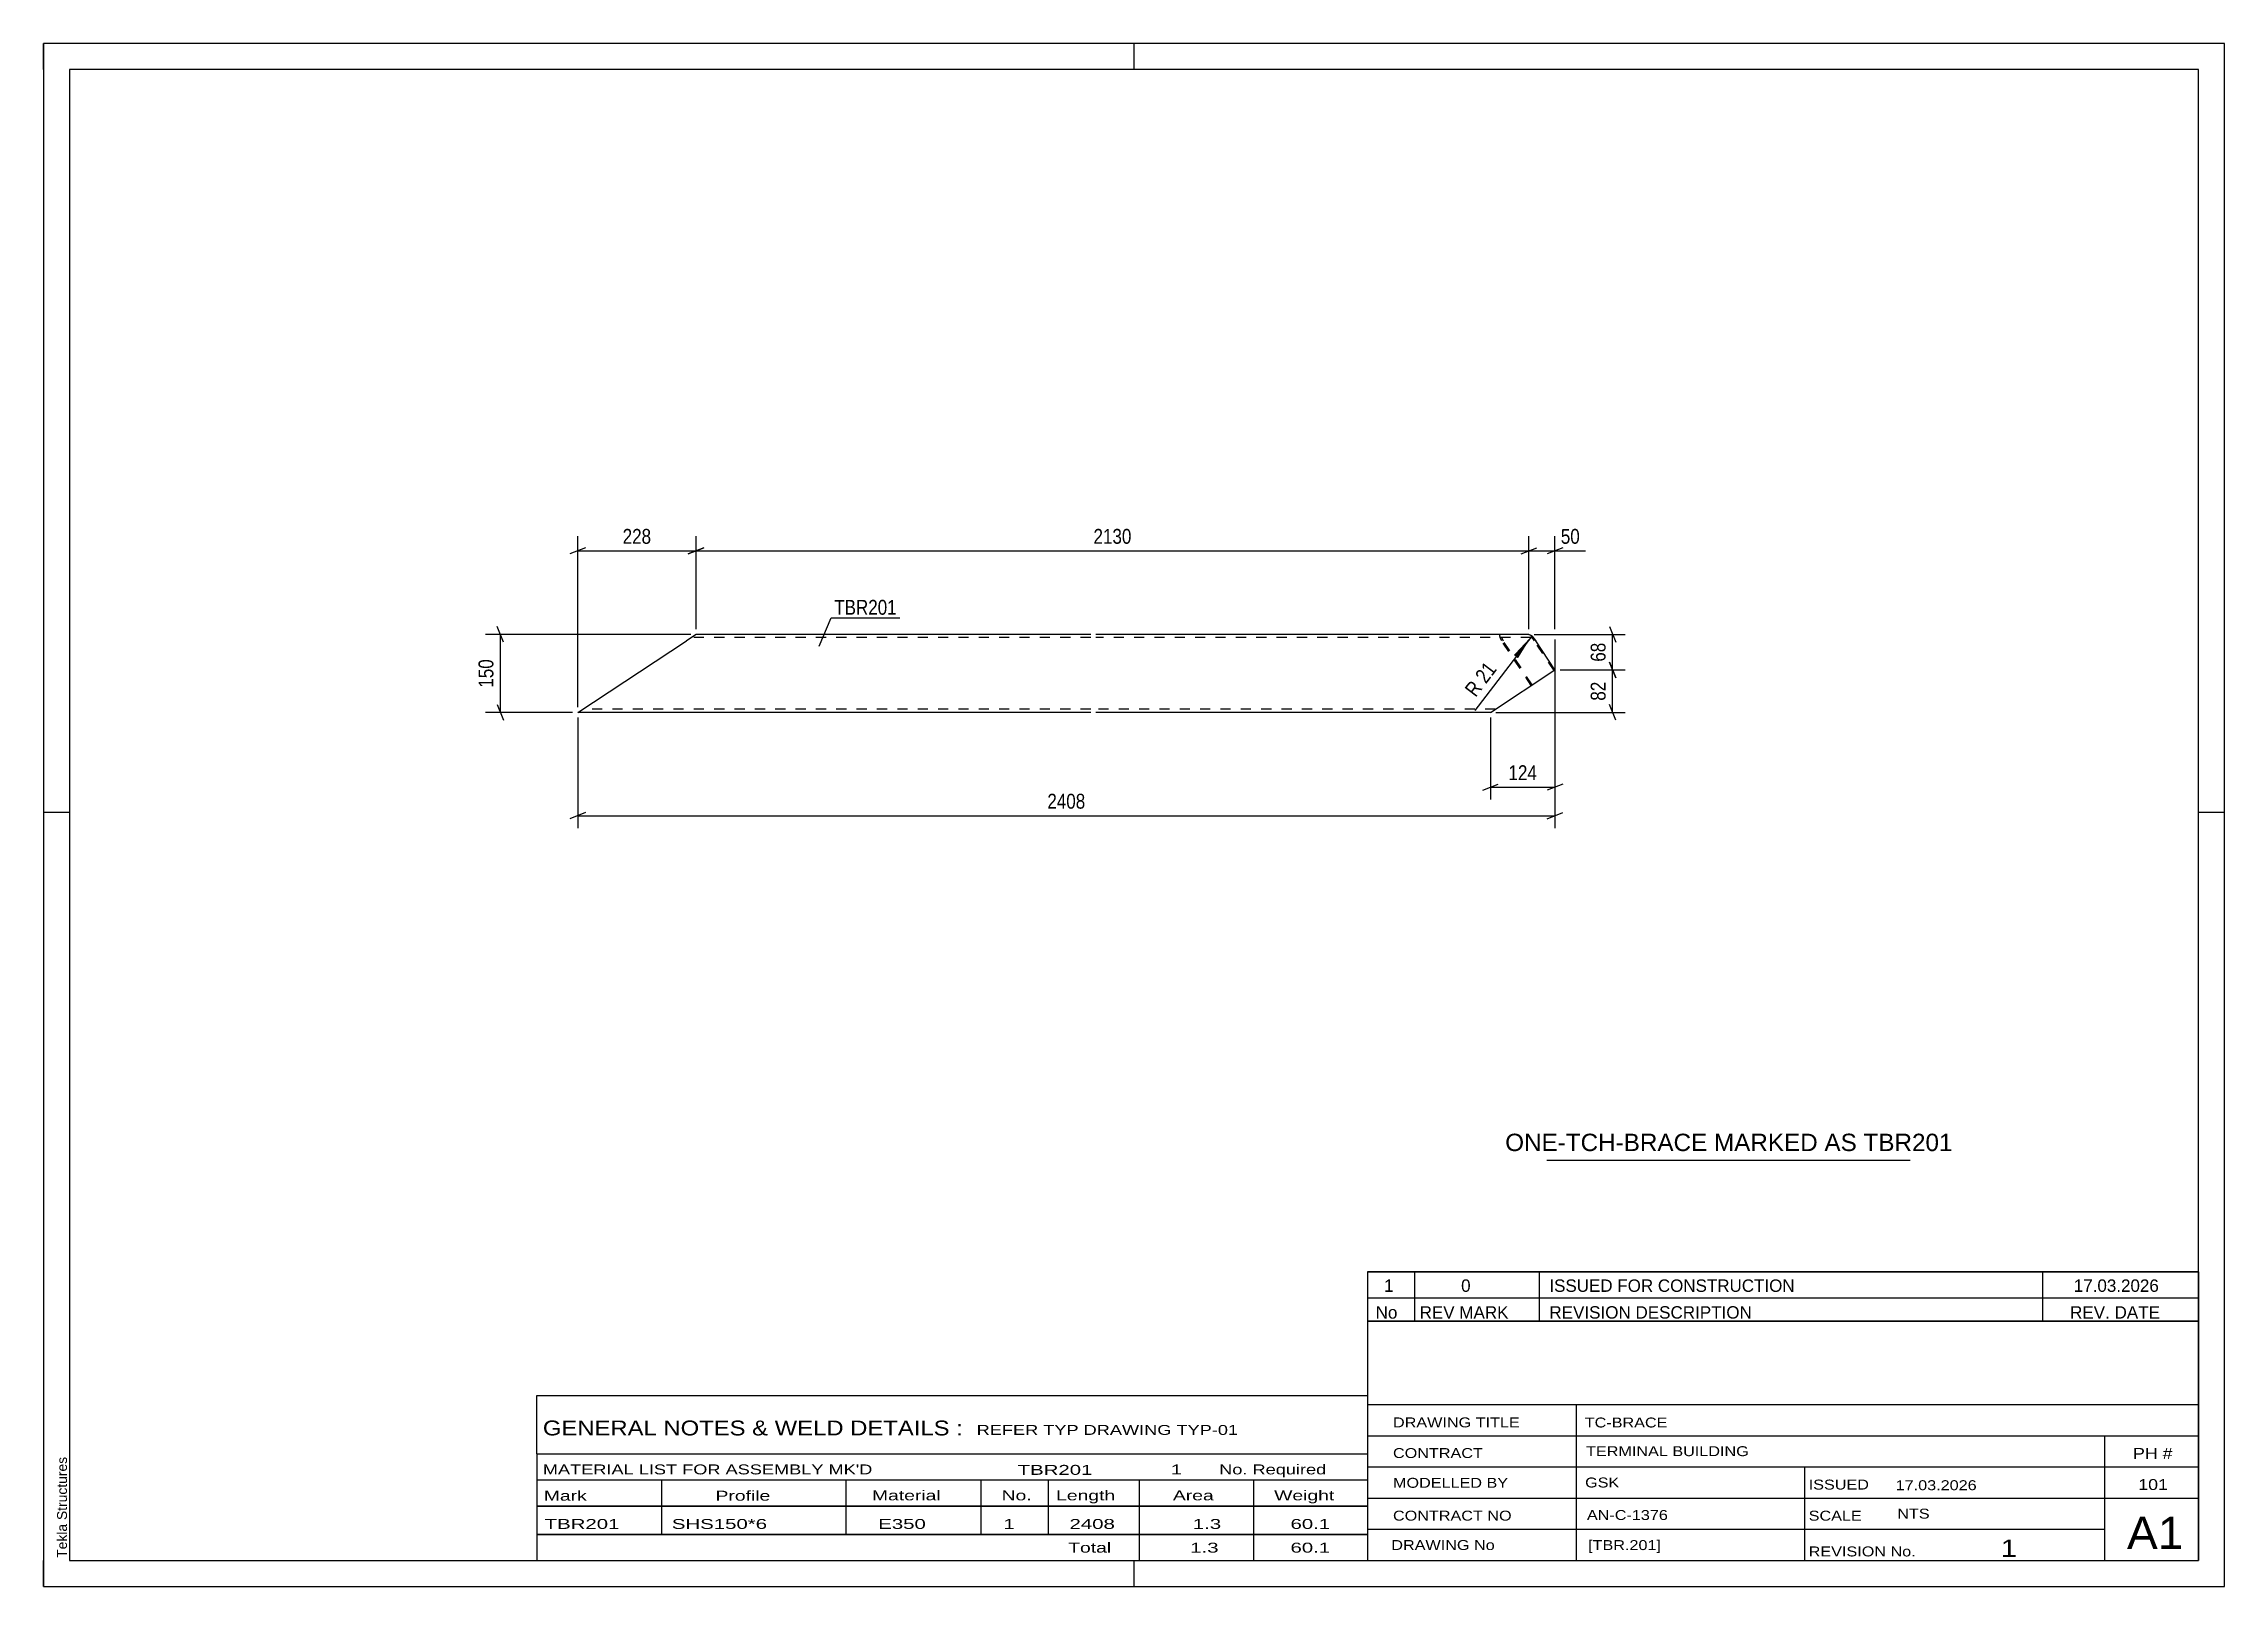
# Model space of a CAD drawing. Header units: millimetres. Extents: x 0 to 420, y 0 to 297.
import ezdxf

# ---------------------------------------------------------------- set-up
doc = ezdxf.new("R2010")
doc.units = ezdxf.units.MM
doc.linetypes.add('DXK_LINE_DOT2', pattern=[3.9198, 1.9599, -1.9599])
doc.styles.add('Arial', font='ARIAL.TTF', dxfattribs={"height": 0.2})
doc.styles.add('Arial Narrow', font='ARIALN.TTF', dxfattribs={"height": 0.2})

# ---------------------------------------------------------------- blocks, each defined once
blk = doc.blocks.new('Unknown-580639749-1162')
at = {"color": 5, "linetype": 'Continuous'}
for p, q in [((420, 297), (0, 297)), ((0, 297), (0, 0)), ((0, 292), (0, 297)), ((210, 292), (210, 297)), ((420, 0), (420, 297)), ((415, 292), (5, 292)), ((5, 292), (5, 5)), ((415, 5), (415, 292)), ((5, 149), (0, 149)), ((420, 149), (415, 149)), ((0, 0), (0, 5)), ((5, 5), (415, 5)), ((210, 0), (210, 5)), ((0, 0), (420, 0))]:
    blk.add_line(p, q, dxfattribs=at)
at = {"color": 174, "linetype": 'Continuous', "style": 'Arial'}
blk.add_text('Tekla Structures', height=1.9102, rotation=90, dxfattribs=at).set_placement((4.5, 5.5))
blk = doc.blocks.new('Part-580639749-1309 - 1303')
at = {"color": 2, "linetype": 'Continuous'}
for p, q in [((102.86, 168.26), (123.84, 182.06)), ((125.66, 183.26), (123.84, 182.06)), ((201.66, 183.26), (125.66, 183.26)), ((286.06, 183.26), (202.66, 183.26)), ((286.06, 183.26), (286.32, 183.16)), ((286.32, 183.16), (286.66, 182.9)), ((286.66, 182.9), (287.03, 182.51)), ((287.03, 182.51), (287.37, 182.06)), ((291.07, 176.42), (287.37, 182.06)), ((278.66, 168.26), (291.07, 176.42)), ((201.66, 168.26), (102.86, 168.26)), ((278.66, 168.26), (202.66, 168.26))]:
    blk.add_line(p, q, dxfattribs=at)
at = {"color": 7, "linetype": 'DXK_LINE_DOT2'}
for p, q in [((201.66, 182.66), (124.75, 182.66)), ((286.45, 182.66), (202.66, 182.66)), ((280.43, 183.16), (280.57, 183.26)), ((280.43, 182.9), (280.43, 183.16)), ((280.57, 182.51), (280.43, 182.9)), ((280.83, 182.06), (280.57, 182.51)), ((286.51, 173.42), (280.83, 182.06)), ((280.89, 182.61), (280.96, 182.66)), ((280.89, 182.51), (280.89, 182.61)), ((280.89, 182.48), (280.89, 182.51)), ((280.89, 182.48), (280.96, 182.29)), ((280.96, 182.29), (281.09, 182.06)), ((286.69, 173.54), (281.09, 182.06)), ((286.58, 182.61), (286.45, 182.66)), ((286.75, 182.48), (286.58, 182.61)), ((286.94, 182.29), (286.75, 182.48)), ((287.11, 182.06), (286.94, 182.29)), ((290.89, 176.3), (287.11, 182.06)), ((103.77, 168.86), (103.84, 168.9)), ((201.66, 168.86), (103.77, 168.86)), ((279.57, 168.86), (202.66, 168.86))]:
    blk.add_line(p, q, dxfattribs=at)
blk = doc.blocks.new('StraightDimension-580639749-1352 - 1303')
at = {"color": 7, "linetype": 'Continuous'}
for p, q in [((291.07, 182.26), (291.07, 145.97)), ((102.86, 167.26), (102.86, 145.97)), ((104.36, 148.97), (101.36, 147.77)), ((102.86, 148.37), (291.07, 148.37)), ((289.57, 147.77), (292.57, 148.97))]:
    blk.add_line(p, q, dxfattribs=at)
at = {"color": 0}
blk.add_wipeout([(201.22, 149.12), (201.22, 153.32), (192.71, 153.32), (192.71, 149.12)], dxfattribs=at)
at = {"color": 3, "style": 'Arial Narrow'}
blk.add_text('2408', height=2.863, dxfattribs=at).set_placement((193.31, 149.72))
blk = doc.blocks.new('StraightDimension-580639749-1341 - 1303')
at = {"color": 7, "linetype": 'Continuous'}
for p, q in [((124.66, 183.26), (85.12, 183.26)), ((88.57, 181.76), (87.37, 184.76)), ((87.97, 168.26), (87.97, 183.26)), ((101.86, 168.26), (85.12, 168.26)), ((87.37, 169.76), (88.57, 166.76))]:
    blk.add_line(p, q, dxfattribs=at)
at = {"color": 0}
blk.add_wipeout([(87.22, 179.1), (83.02, 179.1), (83.02, 172.41), (87.22, 172.41)], dxfattribs=at)
at = {"color": 3, "style": 'Arial Narrow'}
blk.add_text('150', height=2.863, rotation=90.0002, dxfattribs=at).set_placement((86.62, 173.01))
blk = doc.blocks.new('StraightDimension-580639749-1605 - 1303')
at = {"color": 7, "linetype": 'Continuous'}
for p, q in [((286.06, 184.26), (286.06, 202.21)), ((291.07, 184.26), (291.07, 202.21)), ((284.56, 198.76), (287.56, 199.96)), ((286.06, 199.36), (291.07, 199.36)), ((292.57, 199.96), (289.57, 198.76))]:
    blk.add_line(p, q, dxfattribs=at)
at = {"color": 0}
blk.add_wipeout([(296.45, 200.11), (296.45, 204.31), (291.6, 204.31), (291.6, 200.11)], dxfattribs=at)
at = {"color": 7, "linetype": 'Continuous'}
blk.add_line((291.07, 199.36), (296.98, 199.36), dxfattribs=at)
blk.add_line((291.07, 199.36), (296.98, 199.36), dxfattribs=at)
at = {"color": 3, "style": 'Arial Narrow'}
blk.add_text('50', height=2.863, dxfattribs=at).set_placement((292.2, 200.71))
blk = doc.blocks.new('StraightDimension-580639749-1606 - 1303')
at = {"color": 7, "linetype": 'Continuous'}
for p, q in [((125.66, 184.26), (125.66, 202.21)), ((286.06, 184.26), (286.06, 202.21)), ((127.16, 199.96), (124.16, 198.76)), ((125.66, 199.36), (286.06, 199.36)), ((284.56, 198.76), (287.56, 199.96))]:
    blk.add_line(p, q, dxfattribs=at)
at = {"color": 0}
blk.add_wipeout([(210.11, 200.11), (210.11, 204.31), (201.6, 204.31), (201.6, 200.11)], dxfattribs=at)
at = {"color": 3, "style": 'Arial Narrow'}
blk.add_text('2130', height=2.863, dxfattribs=at).set_placement((202.2, 200.71))
blk = doc.blocks.new('StraightDimension-580639749-1607 - 1303')
at = {"color": 7, "linetype": 'Continuous'}
for p, q in [((102.86, 169.26), (102.86, 202.21)), ((125.66, 184.26), (125.66, 202.21)), ((104.36, 199.96), (101.36, 198.76)), ((102.86, 199.36), (125.66, 199.36)), ((124.16, 198.76), (127.16, 199.96))]:
    blk.add_line(p, q, dxfattribs=at)
at = {"color": 0}
blk.add_wipeout([(117.6, 200.11), (117.6, 204.31), (110.92, 204.31), (110.92, 200.11)], dxfattribs=at)
at = {"color": 3, "style": 'Arial Narrow'}
blk.add_text('228', height=2.863, dxfattribs=at).set_placement((111.52, 200.71))
blk = doc.blocks.new('StraightDimension-580639749-1636 - 1303')
at = {"color": 7, "linetype": 'Continuous'}
for p, q in [((291.07, 175.42), (291.07, 151.46)), ((278.66, 167.26), (278.66, 151.46)), ((277.16, 153.26), (280.16, 154.46)), ((278.66, 153.86), (291.07, 153.86)), ((292.57, 154.46), (289.57, 153.26))]:
    blk.add_line(p, q, dxfattribs=at)
at = {"color": 0}
blk.add_wipeout([(288.21, 154.61), (288.21, 158.81), (281.52, 158.81), (281.52, 154.61)], dxfattribs=at)
at = {"color": 3, "style": 'Arial Narrow'}
blk.add_text('124', height=2.863, dxfattribs=at).set_placement((282.12, 155.21))
blk = doc.blocks.new('StraightDimension-580639749-1666 - 1303')
at = {"color": 7, "linetype": 'Continuous'}
for p, q in [((287.06, 183.26), (304.57, 183.26)), ((301.57, 184.76), (302.77, 181.76)), ((302.17, 176.42), (302.17, 183.26)), ((292.07, 176.42), (304.57, 176.42)), ((302.77, 174.92), (301.57, 177.92))]:
    blk.add_line(p, q, dxfattribs=at)
at = {"color": 0}
blk.add_wipeout([(301.42, 182.27), (297.22, 182.27), (297.22, 177.41), (301.42, 177.41)], dxfattribs=at)
at = {"color": 3, "style": 'Arial Narrow'}
blk.add_text('68', height=2.863, rotation=90.0002, dxfattribs=at).set_placement((300.82, 178.01))
blk = doc.blocks.new('StraightDimension-580639749-1667 - 1303')
at = {"color": 7, "linetype": 'Continuous'}
for p, q in [((292.07, 176.42), (304.57, 176.42)), ((301.57, 177.92), (302.77, 174.92)), ((302.17, 168.26), (302.17, 176.42)), ((279.66, 168.26), (304.57, 168.26)), ((302.77, 166.76), (301.57, 169.76))]:
    blk.add_line(p, q, dxfattribs=at)
at = {"color": 0}
blk.add_wipeout([(301.42, 174.77), (297.22, 174.77), (297.22, 169.91), (301.42, 169.91)], dxfattribs=at)
at = {"color": 3, "style": 'Arial Narrow'}
blk.add_text('82', height=2.863, rotation=90.0002, dxfattribs=at).set_placement((300.82, 170.51))
blk = doc.blocks.new('RadiusDimension-580639749-1683 - 1303')
at = {"linetype": 'Continuous'}
blk.add_hatch(color=7, dxfattribs=at).paths.add_polyline_path([(283.16, 179.29), (286.59, 182.96), (283.96, 178.68)])
at = {"color": 7, "linetype": 'Continuous'}
blk.add_line((286.59, 182.96), (275.63, 168.6), dxfattribs=at)
blk.add_arc((285.3, 181.27), 2.13, 35.9585, 69.319, dxfattribs=at)
at = {"color": 0}
blk.add_wipeout([(280.85, 176.67), (277.51, 179.21), (272.57, 172.74), (275.91, 170.19)], dxfattribs=at)
at = {"color": 3, "style": 'Arial Narrow'}
blk.add_text('R 21', height=2.863, rotation=52.6376, dxfattribs=at).set_placement((275.79, 171.03))
blk = doc.blocks.new('Unknown-580639749-1799')
at = {"color": 7, "linetype": 'Continuous'}
for p, q in [((255, 51.05), (255, 5)), ((255, 51.05), (415, 51.05)), ((415, 51), (415, 5)), ((255, 35), (415, 35)), ((295.14, 35), (295.14, 5)), ((255, 29), (415, 29)), ((397, 5.05), (397, 29.05)), ((255, 23), (415, 23)), ((339.14, 23), (339.14, 5)), ((255, 17), (415, 17)), ((255, 11), (397, 11)), ((255, 5), (415, 5))]:
    blk.add_line(p, q, dxfattribs=at)
at = {"color": 7, "style": 'Arial Narrow'}
for s, height, width, p in [('DRAWING TITLE', 1.9089, 1.425378, (259.88, 30.61)), ('TC-BRACE', 1.909, 1.425378, (296.81, 30.59)), ('CONTRACT', 1.909, 1.425378, (259.88, 24.71)), ('TERMINAL BUILDING', 1.9089, 1.425378, (297.06, 25.07)), ('MODELLED BY', 1.9089, 1.425378, (259.88, 18.98)), ('GSK', 1.909, 1.425378, (296.88, 19.04)), ('ISSUED', 1.909, 1.425378, (339.94, 18.64)), ('17.03.2026', 1.909, 1.425378, (356.69, 18.52)), ('CONTRACT NO', 1.9089, 1.425378, (259.88, 12.66)), ('AN-C-1376', 1.909, 1.425378, (297.23, 12.78)), ('SCALE', 1.909, 1.425378, (339.94, 12.65)), ('A1', 6.204, 1.25, (401.24, 7.2)), ('DRAWING No', 1.909, 1.425378, (259.56, 7)), ('[TBR.201]', 1.909, 1.425378, (297.46, 6.99)), ('1', 3.34, 1.5, (376.91, 5.68)), ('REVISION No.', 1.9089, 1.425378, (339.94, 5.77))]:
    blk.add_text(s, height=height, dxfattribs=dict(at, width=width)).set_placement(p)
at = {"color": 7, "linetype": 'Continuous', "style": 'Arial Narrow'}
for s, height, width, p in [('PH #', 2.1, 1.42538, (402.4, 24.55)), ('101', 2.1, 1.42538, (403.41, 18.55)), ('NTS', 1.909, 1.425378, (357, 13.05))]:
    blk.add_text(s, height=height, dxfattribs=dict(at, width=width)).set_placement(p)
blk = doc.blocks.new('Unknown-580639749-1800')
at = {"color": 7, "linetype": 'Continuous'}
for p, q in [((255, 60.55), (415, 60.55)), ((415, 60.55), (255, 60.55)), ((255, 60.55), (255, 55.55)), ((264, 60.55), (264, 55.55)), ((288, 60.55), (288, 55.55)), ((385, 60.55), (385, 55.55)), ((415, 60.55), (415, 55.55)), ((255, 55.55), (415, 55.55)), ((255, 55.55), (255, 51.05)), ((255, 55.55), (415, 55.55)), ((264, 55.55), (264, 51.05)), ((288, 55.55), (288, 51.05)), ((385, 55.55), (385, 51.05)), ((415, 55.55), (415, 51.05)), ((415, 51.05), (255, 51.05))]:
    blk.add_line(p, q, dxfattribs=at)
at = {"color": 7, "linetype": 'Continuous', "style": 'Arial Narrow'}
for s, height, width, p in [('1', 2.39, 1.196471, (258.16, 56.7)), ('0', 2.39, 1.196471, (273, 56.7)), ('ISSUED FOR CONSTRUCTION', 2.3861, 1.196471, (290, 56.7)), ('17.03.2026', 2.386, 1.196471, (391, 56.7)), ('No', 2.386, 1.2, (256.54, 51.55)), ('REV MARK', 2.386, 1.2, (265, 51.55)), ('REVISION DESCRIPTION', 2.3861, 1.2, (290, 51.55)), ('REV. DATE', 2.386, 1.2, (390.28, 51.55))]:
    blk.add_text(s, height=height, dxfattribs=dict(at, width=width)).set_placement(p)
blk = doc.blocks.new('Unknown-580639749-1801')
at = {"color": 7, "linetype": 'Continuous'}
for p, q in [((95, 36.75), (255, 36.75)), ((95, 25.5), (95, 36.75)), ((255, 36.75), (255, 25.5)), ((95, 25.5), (255, 25.5)), ((95, 25.5), (95, 20.5)), ((255, 25.5), (255, 20.5)), ((95, 20.5), (255, 20.5)), ((95, 20.5), (95, 15.5)), ((119, 20.5), (119, 15.5)), ((154.5, 20.5), (154.5, 15.5)), ((180.5, 20.5), (180.5, 15.5)), ((193.5, 20.5), (193.5, 15.5)), ((211, 20.5), (211, 15.5)), ((233, 20.5), (233, 15.5)), ((255, 20.5), (255, 15.5)), ((95, 15.5), (255, 15.5)), ((95, 15.45), (95, 10.05)), ((95, 15.45), (255, 15.45)), ((119, 15.5), (119, 10)), ((154.5, 15.5), (154.5, 10)), ((180.5, 15.5), (180.5, 10)), ((193.5, 15.5), (193.5, 10)), ((211, 15.5), (211, 10)), ((233, 15.5), (233, 10)), ((255, 15.45), (255, 10.05)), ((95, 10.05), (255, 10.05)), ((95, 10), (255, 10)), ((95, 10), (95, 5)), ((211, 10), (211, 5)), ((233, 10), (233, 5)), ((255, 10), (255, 5)), ((95, 5), (255, 5))]:
    blk.add_line(p, q, dxfattribs=at)
at = {"color": 7, "style": 'Arial Narrow'}
for s, height, width, p in [('GENERAL NOTES & WELD DETAILS :', 2.8633, 1.4, (96.15, 29.06)), ('REFER TYP DRAWING TYP-01', 1.9089, 1.6, (179.7, 29.16)), ("MATERIAL LIST FOR ASSEMBLY MK'D", 1.9089, 1.6, (96.15, 21.56)), ('TBR201', 1.909, 1.794707, (187.59, 21.47)), ('1', 1.91, 1.794707, (217.08, 21.56)), ('No. Required', 1.9089, 1.6, (226.41, 21.56)), ('Mark', 1.909, 1.7, (96.34, 16.5)), ('Profile', 1.909, 1.7, (129.41, 16.5)), ('Material', 1.909, 1.7, (159.54, 16.56)), ('No.', 1.909, 1.7, (184.5, 16.56)), ('Length', 1.909, 1.7, (195, 16.56)), ('Area', 1.909, 1.7, (217.5, 16.56)), ('Weight', 1.909, 1.7, (237, 16.56))]:
    blk.add_text(s, height=height, dxfattribs=dict(at, width=width)).set_placement(p)
at = {"color": 7, "linetype": 'Continuous', "style": 'Arial Narrow'}
for s, height, width, p in [('TBR201', 1.909, 1.794707, (96.5, 11.06)), ('SHS150*6', 1.909, 1.794707, (121, 11.06)), ('E350', 1.909, 1.794707, (160.74, 11.06)), ('1', 1.91, 1.794707, (184.86, 11.06)), ('2408', 1.909, 1.794707, (197.58, 11.06)), ('1.3', 1.909, 1.794707, (221.32, 11.06)), ('60.1', 1.909, 1.794707, (240.14, 11.06)), ('Total', 1.909, 1.7, (197.33, 6.5)), ('1.3', 1.909, 1.794707, (220.83, 6.5)), ('60.1', 1.909, 1.794707, (240.14, 6.5))]:
    blk.add_text(s, height=height, dxfattribs=dict(at, width=width)).set_placement(p)
blk = doc.blocks.new('Unknown-580639749-1802')
at = {"color": 7, "linetype": 'Continuous'}
blk.add_line((289.5, 82.05), (359.5, 82.05), dxfattribs=at)
at = {"color": 7, "style": 'Arial'}
blk.add_text('ONE-TCH-BRACE MARKED AS TBR201', height=3.3428, dxfattribs=at).set_placement((281.49, 83.8))
blk = doc.blocks.new('Mark-580639749-1305 - 1303')
at = {"color": 0}
blk.add_wipeout([(164.31, 187.05), (164.31, 190.05), (152.26, 190.05), (152.26, 187.05)], dxfattribs=at)
blk.add_wipeout([(164.31, 187.05), (164.31, 190.05), (152.26, 190.05), (152.26, 187.05)], dxfattribs=at)
at = {"color": 30, "linetype": 'Continuous'}
for p, q in [((149.37, 181.01), (151.66, 186.45)), ((151.66, 186.45), (164.91, 186.45))]:
    blk.add_line(p, q, dxfattribs=at)
at = {"color": 3, "style": 'Arial Narrow'}
blk.add_text('TBR201', height=2.863, dxfattribs=at).set_placement((152.26, 187.05))

msp = doc.modelspace()

# ---------------------------------------------------------------- block references
for name in ['Unknown-580639749-1162', 'Part-580639749-1309 - 1303', 'Unknown-580639749-1802', 'Unknown-580639749-1800', 'Unknown-580639749-1799', 'Unknown-580639749-1801']:
    msp.add_blockref(name, (0, 0))

# ---------------------------------------------------------------- next in the draw order: block references
msp.add_blockref('StraightDimension-580639749-1352 - 1303', (0, 0))

# ---------------------------------------------------------------- next in the draw order: block references
for name in ['StraightDimension-580639749-1605 - 1303', 'StraightDimension-580639749-1341 - 1303', 'StraightDimension-580639749-1636 - 1303']:
    msp.add_blockref(name, (0, 0))

# ---------------------------------------------------------------- next in the draw order: block references
msp.add_blockref('StraightDimension-580639749-1606 - 1303', (0, 0))

# ---------------------------------------------------------------- next in the draw order: block references
for name in ['StraightDimension-580639749-1607 - 1303', 'Mark-580639749-1305 - 1303', 'StraightDimension-580639749-1666 - 1303']:
    msp.add_blockref(name, (0, 0))

# ---------------------------------------------------------------- next in the draw order: block references
msp.add_blockref('StraightDimension-580639749-1667 - 1303', (0, 0))

# ---------------------------------------------------------------- next in the draw order: block references
msp.add_blockref('RadiusDimension-580639749-1683 - 1303', (0, 0))

doc.saveas('drawing.dxf')
